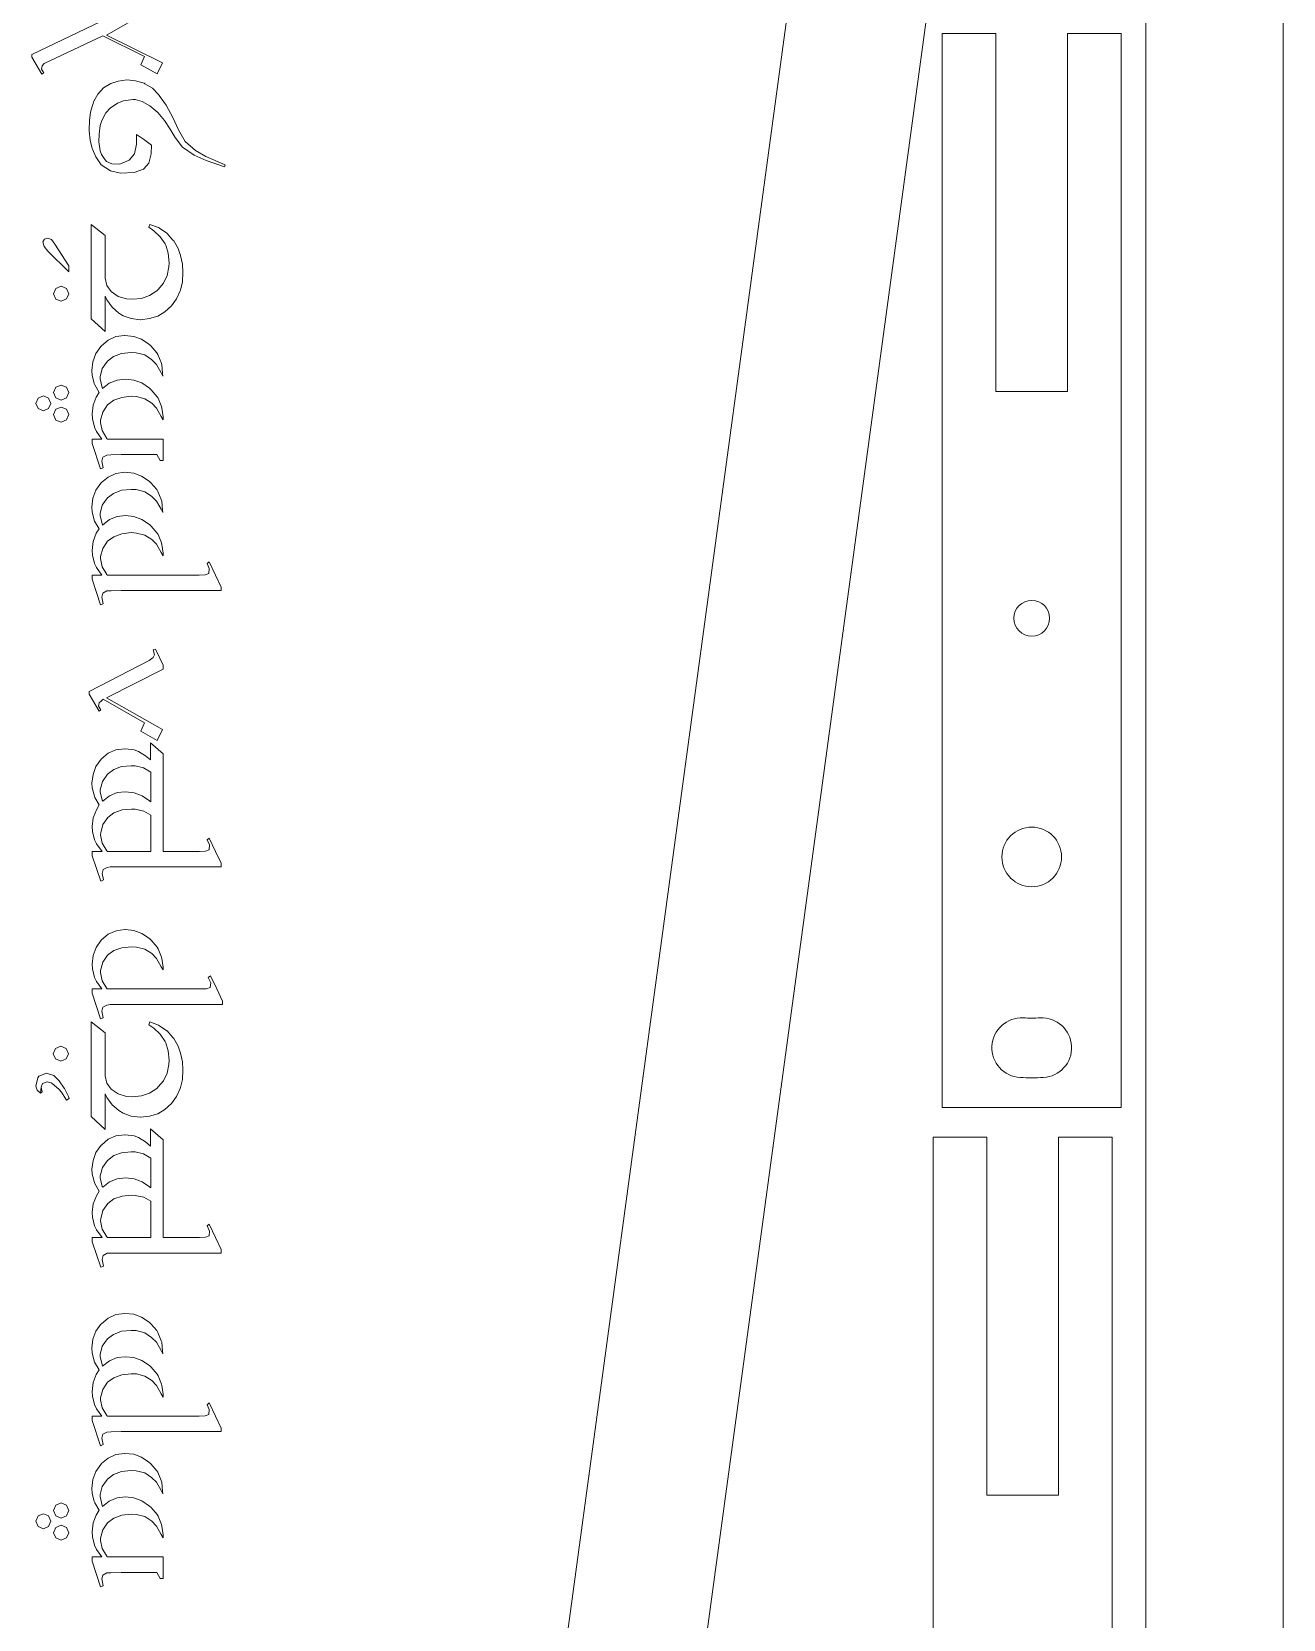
# Model space of a CAD drawing. Header units: inches. Extents: x 10.9 to 61.7, y -4.2 to 41.9.
# Drawn here: x 43.36 to 48.6, y 15.19 to 21.84 of the extents above; entities that cross this region are included whole.
import ezdxf

# ---------------------------------------------------------------- set-up
doc = ezdxf.new("R2010")
doc.units = ezdxf.units.IN
doc.header["$MEASUREMENT"] = 0
doc.layers.add('cut', color=6, linetype='Continuous', lineweight=0)
doc.layers.add('etch', color=1, linetype='Continuous', lineweight=0)

msp = doc.modelspace()

# ---------------------------------------------------------------- linework, layer by layer
at = {"layer": 'cut'}
for p, q in [((48.5979, -0.1158), (48.5979, 32.075)), ((47.659, 30.3091), (44.0697, 3.8206)), ((44.6892, 4.1293), (48.0225, 28.6453)), ((48.0225, 28.6453), (48.0225, 1.244)), ((47.395, 21.8317), (47.17, 21.8317)), ((47.17, 21.8317), (47.17, 17.3317)), ((47.395, 20.3317), (47.395, 21.8317)), ((47.92, 21.8317), (47.695, 21.8317)), ((47.695, 21.8317), (47.695, 20.3317)), ((47.92, 21.8317), (47.92, 17.3317)), ((47.695, 20.3317), (47.395, 20.3317)), ((47.92, 17.3317), (47.17, 17.3317)), ((47.3571, 17.2077), (47.1321, 17.2077)), ((47.1321, 12.7077), (47.1321, 17.2077)), ((47.3571, 15.7077), (47.3571, 17.2077)), ((47.8821, 17.2077), (47.6571, 17.2077)), ((47.6571, 17.2077), (47.6571, 15.7077)), ((47.8821, 12.7077), (47.8821, 17.2077)), ((47.6571, 15.7077), (47.3571, 15.7077))]:
    msp.add_line(p, q, dxfattribs=at)
for centre, radius in [((47.545, 19.3817), 0.075), ((47.545, 18.3817), 0.125)]:
    msp.add_circle(centre, radius, dxfattribs=at)
for centre, radius, start, end in [((47.5031, 17.5828), 0.125, 87, 267), ((47.545, 18.3817), 0.675, 267, 273), ((47.545, 18.3817), 0.675, 267, 273), ((47.5869, 17.5828), 0.125, 273, 93), ((47.545, 18.3817), 0.925, 267, 273)]:
    msp.add_arc(centre, radius, start, end, dxfattribs=at)
at = {"layer": 'etch', "color": 1, "lineweight": 0}
for p, q in [((43.6716, 21.8248), (43.9084, 21.9601)), ((43.6472, 21.8821), (43.3587, 21.743)), ((43.4104, 21.7054), (43.6556, 21.821)), ((43.6556, 21.821), (43.8304, 21.7355)), ((43.9056, 21.7083), (43.6716, 21.8248)), ((43.3587, 21.743), (43.3587, 21.7327)), ((43.3587, 21.7327), (43.401, 21.6613)), ((43.4, 21.6819), (43.4019, 21.696)), ((43.4094, 21.6669), (43.4, 21.6819)), ((43.4019, 21.696), (43.4104, 21.7054)), ((43.8304, 21.7355), (43.8154, 21.7007)), ((43.8154, 21.7007), (43.8831, 21.6622)), ((43.8831, 21.6622), (43.9056, 21.7083)), ((43.401, 21.6613), (43.4094, 21.6669)), ((43.6895, 21.6218), (43.6594, 21.6039)), ((43.7205, 21.6321), (43.6895, 21.6218)), ((43.7562, 21.6368), (43.7205, 21.6321)), ((43.7929, 21.6331), (43.7562, 21.6368)), ((43.8295, 21.6227), (43.7929, 21.6331)), ((43.8323, 21.6209), (43.8295, 21.6227)), ((43.8643, 21.6021), (43.8323, 21.6209)), ((43.618, 21.5485), (43.6068, 21.5118)), ((43.6359, 21.5776), (43.618, 21.5485)), ((43.6594, 21.6039), (43.6359, 21.5776)), ((43.7177, 21.5391), (43.743, 21.5494)), ((43.743, 21.5494), (43.7816, 21.5551)), ((43.7816, 21.5551), (43.791, 21.5551)), ((43.791, 21.5551), (43.821, 21.5466)), ((43.821, 21.5466), (43.853, 21.5288)), ((43.8896, 21.5758), (43.8643, 21.6021)), ((43.8925, 21.572), (43.8896, 21.5758)), ((43.9207, 21.5306), (43.8925, 21.572)), ((43.6049, 21.5024), (43.6002, 21.4667)), ((43.6068, 21.5118), (43.6049, 21.5024)), ((43.6519, 21.4667), (43.6688, 21.4987)), ((43.6688, 21.4987), (43.6867, 21.5184)), ((43.6867, 21.5184), (43.7177, 21.5391)), ((43.853, 21.5288), (43.8859, 21.5006)), ((43.8859, 21.5006), (43.9141, 21.4667)), ((43.9489, 21.4799), (43.9207, 21.5306)), ((43.6002, 21.4667), (43.5993, 21.4263)), ((43.5993, 21.4263), (43.5993, 21.4235)), ((43.5993, 21.4235), (43.603, 21.384)), ((43.6406, 21.4094), (43.6453, 21.4461)), ((43.6453, 21.4461), (43.6519, 21.4667)), ((43.9141, 21.4667), (43.9385, 21.4301)), ((43.9385, 21.4301), (43.9583, 21.3953)), ((43.9733, 21.4273), (43.9489, 21.4799)), ((44.0015, 21.3793), (43.9733, 21.4273)), ((43.603, 21.384), (43.6115, 21.3502)), ((43.6115, 21.3502), (43.6124, 21.3474)), ((43.6124, 21.3474), (43.6274, 21.3145)), ((43.6397, 21.3775), (43.6406, 21.4094)), ((43.6444, 21.3399), (43.6397, 21.3775)), ((43.7975, 21.3671), (43.7891, 21.3276)), ((43.8267, 21.3887), (43.7975, 21.4075)), ((43.7975, 21.4075), (43.7975, 21.3671)), ((43.8605, 21.3634), (43.8267, 21.3887)), ((43.8586, 21.3267), (43.8605, 21.3634)), ((43.9583, 21.3953), (43.9893, 21.3549)), ((43.9893, 21.3549), (44.0381, 21.3211)), ((44.0438, 21.3408), (44.0015, 21.3793)), ((43.6274, 21.3145), (43.6491, 21.2816)), ((43.65, 21.3248), (43.6444, 21.3399)), ((43.6491, 21.2816), (43.6876, 21.2562)), ((43.6613, 21.3079), (43.65, 21.3248)), ((43.6716, 21.2957), (43.6613, 21.3079)), ((43.6942, 21.2854), (43.6716, 21.2957)), ((43.728, 21.2835), (43.6942, 21.2854)), ((43.7665, 21.3013), (43.728, 21.2835)), ((43.7891, 21.3276), (43.7665, 21.3013)), ((43.8267, 21.2628), (43.8483, 21.2882)), ((43.8483, 21.2882), (43.8586, 21.3267)), ((44.0381, 21.3211), (44.0889, 21.2995)), ((44.087, 21.3154), (44.0438, 21.3408)), ((44.1688, 21.2816), (44.087, 21.3154)), ((44.0889, 21.2995), (44.166, 21.2722)), ((44.166, 21.2722), (44.1688, 21.2816)), ((43.6876, 21.2562), (43.7299, 21.2468)), ((43.7299, 21.2468), (43.7872, 21.2487)), ((43.7872, 21.2487), (43.8267, 21.2628)), ((43.6077, 21.0316), (43.6077, 20.636)), ((43.666, 20.9856), (43.6077, 21.0316)), ((43.853, 21.0316), (43.8483, 21.0194)), ((43.8483, 21.0194), (43.8699, 21.0053)), ((43.8887, 21.0185), (43.853, 21.0316)), ((43.8934, 21.0156), (43.8887, 21.0185)), ((43.9244, 20.995), (43.8934, 21.0156)), ((43.4047, 20.9583), (43.4113, 20.9696)), ((43.4104, 20.9386), (43.4047, 20.9583)), ((43.4047, 20.9583), (43.4047, 20.9583)), ((43.4113, 20.9696), (43.4244, 20.9743)), ((43.4113, 20.9696), (43.4113, 20.9696)), ((43.4244, 20.9743), (43.4414, 20.9677)), ((43.4244, 20.9743), (43.4244, 20.9743)), ((43.4244, 20.9743), (43.4244, 20.9743)), ((43.4244, 20.9743), (43.4244, 20.9743)), ((43.4414, 20.9677), (43.4414, 20.9677)), ((43.4414, 20.9677), (43.4555, 20.9489)), ((43.4555, 20.9489), (43.4555, 20.9489)), ((43.4555, 20.9489), (43.5137, 20.8577)), ((43.666, 20.8061), (43.666, 20.9856)), ((43.8699, 21.0053), (43.8962, 20.9799)), ((43.8962, 20.9799), (43.9169, 20.9498)), ((43.9169, 20.9498), (43.9197, 20.9442)), ((43.9254, 20.994), (43.9244, 20.995)), ((43.9498, 20.9658), (43.9254, 20.994)), ((43.9536, 20.9621), (43.9498, 20.9658)), ((43.9714, 20.9301), (43.9536, 20.9621)), ((43.4254, 20.9198), (43.4104, 20.9386)), ((43.4104, 20.9386), (43.4104, 20.9386)), ((43.5137, 20.8324), (43.4254, 20.9198)), ((43.9197, 20.9442), (43.9301, 20.9104)), ((43.9301, 20.9104), (43.9338, 20.8709)), ((43.9817, 20.901), (43.9714, 20.9301)), ((43.9893, 20.8643), (43.9817, 20.901)), ((43.5137, 20.8577), (43.5137, 20.8324)), ((43.9254, 20.8173), (43.9103, 20.7854)), ((43.9329, 20.854), (43.9254, 20.8173)), ((43.9338, 20.8709), (43.9329, 20.854)), ((43.9911, 20.8305), (43.9893, 20.8643)), ((43.9893, 20.791), (43.9911, 20.8305)), ((43.4498, 20.7403), (43.4592, 20.7628)), ((43.4592, 20.7628), (43.4818, 20.7722)), ((43.4592, 20.7628), (43.4592, 20.7628)), ((43.4818, 20.7722), (43.5034, 20.7628)), ((43.4818, 20.7722), (43.4818, 20.7722)), ((43.4818, 20.7722), (43.4818, 20.7722)), ((43.4818, 20.7722), (43.4818, 20.7722)), ((43.5034, 20.7628), (43.5034, 20.7628)), ((43.5034, 20.7628), (43.5137, 20.7403)), ((43.6735, 20.775), (43.666, 20.8061)), ((43.6914, 20.7506), (43.6735, 20.775)), ((43.7205, 20.7299), (43.6914, 20.7506)), ((43.8821, 20.7534), (43.8521, 20.7337)), ((43.8878, 20.7591), (43.8821, 20.7534)), ((43.9103, 20.7854), (43.8878, 20.7591)), ((43.9639, 20.7196), (43.9799, 20.7534)), ((43.9799, 20.7534), (43.9808, 20.7562)), ((43.9808, 20.7562), (43.9893, 20.791)), ((43.4592, 20.7187), (43.4498, 20.7403)), ((43.4498, 20.7403), (43.4498, 20.7403)), ((43.4818, 20.7093), (43.4592, 20.7187)), ((43.4592, 20.7187), (43.4592, 20.7187)), ((43.5034, 20.7196), (43.4818, 20.7093)), ((43.4818, 20.7093), (43.4818, 20.7093)), ((43.5137, 20.7403), (43.5034, 20.7196)), ((43.5034, 20.7196), (43.5034, 20.7196)), ((43.5137, 20.7403), (43.5137, 20.7403)), ((43.666, 20.5824), (43.666, 20.7309)), ((43.666, 20.7309), (43.6735, 20.7149)), ((43.6735, 20.7149), (43.6951, 20.6848)), ((43.6951, 20.6848), (43.7233, 20.6604)), ((43.7553, 20.7196), (43.7205, 20.7299)), ((43.7806, 20.7177), (43.7553, 20.7196)), ((43.8182, 20.7215), (43.7806, 20.7177)), ((43.8521, 20.7337), (43.8182, 20.7215)), ((43.916, 20.6651), (43.9432, 20.6905)), ((43.9432, 20.6905), (43.9639, 20.7196)), ((43.6077, 20.636), (43.666, 20.5824)), ((43.7233, 20.6604), (43.7412, 20.6491)), ((43.7412, 20.6491), (43.775, 20.6369)), ((43.775, 20.6369), (43.8126, 20.6322)), ((43.8126, 20.6322), (43.8145, 20.6322)), ((43.8145, 20.6322), (43.8521, 20.6369)), ((43.8521, 20.6369), (43.8859, 20.6472)), ((43.8859, 20.6472), (43.916, 20.6651)), ((43.7101, 20.5617), (43.6782, 20.5467)), ((43.7468, 20.5664), (43.7101, 20.5617)), ((43.7487, 20.5664), (43.7468, 20.5664)), ((43.7853, 20.5626), (43.7487, 20.5664)), ((43.8182, 20.5504), (43.7853, 20.5626)), ((43.8492, 20.5298), (43.8182, 20.5504)), ((43.6265, 20.4903), (43.6143, 20.4565)), ((43.6481, 20.5204), (43.6265, 20.4903)), ((43.65, 20.5222), (43.6481, 20.5204)), ((43.6782, 20.5467), (43.65, 20.5222)), ((43.7007, 20.4781), (43.7346, 20.4903)), ((43.7346, 20.4903), (43.7741, 20.495)), ((43.7741, 20.495), (43.7957, 20.4931)), ((43.7957, 20.4931), (43.8314, 20.4846)), ((43.8314, 20.4846), (43.8605, 20.4659)), ((43.8577, 20.5222), (43.8492, 20.5298)), ((43.8821, 20.4931), (43.8577, 20.5222)), ((43.8859, 20.4865), (43.8821, 20.4931)), ((43.9009, 20.4527), (43.8859, 20.4865)), ((43.6143, 20.4565), (43.6096, 20.4198)), ((43.6096, 20.4198), (43.6115, 20.4001)), ((43.6453, 20.3935), (43.6538, 20.4283)), ((43.6538, 20.4283), (43.6754, 20.4583)), ((43.6754, 20.4583), (43.7007, 20.4781)), ((43.8605, 20.4659), (43.8803, 20.4452)), ((43.8803, 20.4452), (43.9, 20.4104)), ((43.9028, 20.4452), (43.9009, 20.4527)), ((43.9066, 20.4085), (43.9028, 20.4452)), ((43.4818, 20.3587), (43.4592, 20.3493)), ((43.5034, 20.3493), (43.4818, 20.3587)), ((43.6115, 20.4001), (43.6199, 20.3644)), ((43.6199, 20.3644), (43.6227, 20.3597)), ((43.6227, 20.3597), (43.6415, 20.3277)), ((43.6444, 20.3841), (43.6453, 20.3935)), ((43.6528, 20.3484), (43.6444, 20.3841)), ((43.6829, 20.3662), (43.6547, 20.3437)), ((43.7167, 20.3794), (43.6829, 20.3662)), ((43.7506, 20.3831), (43.7167, 20.3794)), ((43.7863, 20.3794), (43.7506, 20.3831)), ((43.8201, 20.3672), (43.7863, 20.3794)), ((43.8511, 20.3456), (43.8201, 20.3672)), ((43.9, 20.4104), (43.9075, 20.3954)), ((43.9075, 20.3954), (43.9066, 20.4085)), ((43.385, 20.3042), (43.3756, 20.2816)), ((43.4075, 20.3136), (43.385, 20.3042)), ((43.4291, 20.3042), (43.4075, 20.3136)), ((43.4385, 20.2816), (43.4291, 20.3042)), ((43.4592, 20.3493), (43.4498, 20.3268)), ((43.4498, 20.3268), (43.4592, 20.3051)), ((43.4592, 20.3051), (43.4818, 20.2957)), ((43.4818, 20.2957), (43.5034, 20.3051)), ((43.5137, 20.3268), (43.5034, 20.3493)), ((43.5034, 20.3051), (43.5137, 20.3268)), ((43.6284, 20.308), (43.6152, 20.2741)), ((43.6415, 20.3277), (43.6284, 20.308)), ((43.6547, 20.3437), (43.6528, 20.3484)), ((43.6763, 20.2751), (43.7026, 20.2948)), ((43.7026, 20.2948), (43.7355, 20.307)), ((43.7355, 20.307), (43.775, 20.3117)), ((43.775, 20.3117), (43.7966, 20.3108)), ((43.7966, 20.3108), (43.8323, 20.3014)), ((43.8323, 20.3014), (43.8615, 20.2826)), ((43.8586, 20.339), (43.8511, 20.3456)), ((43.8831, 20.3098), (43.8586, 20.339)), ((43.8878, 20.3033), (43.8831, 20.3098)), ((43.9019, 20.2685), (43.8878, 20.3033)), ((43.3756, 20.2816), (43.385, 20.26)), ((43.385, 20.26), (43.4075, 20.2506)), ((43.4075, 20.2506), (43.4291, 20.261)), ((43.4291, 20.261), (43.4385, 20.2816)), ((43.4592, 20.2572), (43.4498, 20.2347)), ((43.4498, 20.2347), (43.4592, 20.2121)), ((43.4818, 20.2666), (43.4592, 20.2572)), ((43.5034, 20.2572), (43.4818, 20.2666)), ((43.5137, 20.2347), (43.5034, 20.2572)), ((43.5034, 20.213), (43.5137, 20.2347)), ((43.6152, 20.2741), (43.6115, 20.2375)), ((43.6115, 20.2375), (43.6124, 20.2168)), ((43.6124, 20.2168), (43.6209, 20.182)), ((43.6462, 20.2112), (43.6556, 20.245)), ((43.6556, 20.245), (43.6763, 20.2751)), ((43.8615, 20.2826), (43.8812, 20.2619)), ((43.8812, 20.2619), (43.9009, 20.2262)), ((43.9009, 20.2262), (43.9084, 20.213)), ((43.9037, 20.2619), (43.9019, 20.2685)), ((43.9084, 20.2253), (43.9037, 20.2619)), ((43.9084, 20.213), (43.9084, 20.2253)), ((43.4592, 20.2121), (43.4818, 20.2036)), ((43.4818, 20.2036), (43.5034, 20.213)), ((43.6209, 20.182), (43.6303, 20.1642)), ((43.6303, 20.1642), (43.6519, 20.1322)), ((43.6462, 20.2018), (43.6462, 20.2112)), ((43.6528, 20.1679), (43.6462, 20.2018)), ((43.6726, 20.135), (43.6528, 20.1679)), ((43.6115, 20.1322), (43.6115, 20.1144)), ((43.6519, 20.1322), (43.6115, 20.1322)), ((43.6115, 20.1144), (43.6462, 20.0072)), ((43.6744, 20.1322), (43.6726, 20.135)), ((43.9084, 20.1322), (43.6744, 20.1322)), ((43.9084, 20.042), (43.9084, 20.1322)), ((43.6519, 20.0392), (43.6566, 20.0561)), ((43.6575, 20.0119), (43.6519, 20.0392)), ((43.6566, 20.0561), (43.6735, 20.0655)), ((43.6735, 20.0655), (43.6895, 20.0664)), ((43.6895, 20.0664), (43.7327, 20.0674)), ((43.7327, 20.0674), (43.8821, 20.0674)), ((43.8821, 20.0674), (43.8962, 20.042)), ((43.8962, 20.042), (43.9084, 20.042)), ((43.6462, 20.0072), (43.6575, 20.0119)), ((43.6782, 19.9734), (43.65, 19.9499)), ((43.7111, 19.9884), (43.6782, 19.9734)), ((43.7477, 19.9931), (43.7111, 19.9884)), ((43.7487, 19.9931), (43.7477, 19.9931)), ((43.7853, 19.9894), (43.7487, 19.9931)), ((43.8182, 19.9772), (43.7853, 19.9894)), ((43.8502, 19.9565), (43.8182, 19.9772)), ((43.8577, 19.949), (43.8502, 19.9565)), ((43.6143, 19.8851), (43.6096, 19.8475)), ((43.6265, 19.9179), (43.6143, 19.8851)), ((43.6481, 19.948), (43.6265, 19.9179)), ((43.65, 19.9499), (43.6481, 19.948)), ((43.6538, 19.8559), (43.6754, 19.886)), ((43.6754, 19.886), (43.7007, 19.9048)), ((43.7007, 19.9048), (43.7346, 19.9179)), ((43.7346, 19.9179), (43.7741, 19.9217)), ((43.7741, 19.9217), (43.7957, 19.9208)), ((43.7957, 19.9208), (43.8314, 19.9114)), ((43.8314, 19.9114), (43.8605, 19.8926)), ((43.8821, 19.9208), (43.8577, 19.949)), ((43.8605, 19.8926), (43.8803, 19.8728)), ((43.8859, 19.9132), (43.8821, 19.9208)), ((43.9009, 19.8785), (43.8859, 19.9132)), ((43.6096, 19.8475), (43.6115, 19.8277)), ((43.6115, 19.8277), (43.6199, 19.793)), ((43.6444, 19.8127), (43.6453, 19.8211)), ((43.6453, 19.8211), (43.6538, 19.8559)), ((43.8803, 19.8728), (43.9, 19.8381)), ((43.9, 19.8381), (43.9075, 19.824)), ((43.9028, 19.8719), (43.9009, 19.8785)), ((43.9066, 19.8362), (43.9028, 19.8719)), ((43.9075, 19.824), (43.9066, 19.8362)), ((43.6199, 19.793), (43.6218, 19.7883)), ((43.6218, 19.7883), (43.6415, 19.7563)), ((43.6415, 19.7563), (43.6284, 19.7375)), ((43.6528, 19.777), (43.6444, 19.8127)), ((43.6547, 19.7723), (43.6528, 19.777)), ((43.6838, 19.7948), (43.6547, 19.7723)), ((43.7167, 19.808), (43.6838, 19.7948)), ((43.7506, 19.8118), (43.7167, 19.808)), ((43.7863, 19.808), (43.7506, 19.8118)), ((43.8201, 19.7958), (43.7863, 19.808)), ((43.8511, 19.7742), (43.8201, 19.7958)), ((43.8586, 19.7676), (43.8511, 19.7742)), ((43.8831, 19.7384), (43.8586, 19.7676)), ((43.6152, 19.7037), (43.6115, 19.6661)), ((43.6284, 19.7375), (43.6152, 19.7037)), ((43.6556, 19.6745), (43.6763, 19.7046)), ((43.6763, 19.7046), (43.7026, 19.7234)), ((43.7026, 19.7234), (43.7355, 19.7356)), ((43.7355, 19.7356), (43.775, 19.7403)), ((43.775, 19.7403), (43.7966, 19.7384)), ((43.7966, 19.7384), (43.8323, 19.73)), ((43.8323, 19.73), (43.8615, 19.7121)), ((43.8615, 19.7121), (43.8812, 19.6915)), ((43.8812, 19.6915), (43.9009, 19.6567)), ((43.8878, 19.7319), (43.8831, 19.7384)), ((43.9019, 19.6971), (43.8878, 19.7319)), ((43.9037, 19.6905), (43.9019, 19.6971)), ((43.9084, 19.6548), (43.9037, 19.6905)), ((43.6115, 19.6661), (43.6124, 19.6463)), ((43.6124, 19.6463), (43.6209, 19.6116)), ((43.6462, 19.6398), (43.6556, 19.6745)), ((43.6462, 19.6313), (43.6462, 19.6398)), ((43.6528, 19.5975), (43.6462, 19.6313)), ((43.9009, 19.6567), (43.9084, 19.6426)), ((43.9084, 19.6426), (43.9084, 19.6548)), ((44.1011, 19.6182), (44.0926, 19.6106)), ((44.1284, 19.5627), (44.1011, 19.6182)), ((43.6115, 19.5627), (43.6115, 19.5448)), ((43.6519, 19.5627), (43.6115, 19.5627)), ((43.6209, 19.6116), (43.6293, 19.5937)), ((43.6293, 19.5937), (43.6519, 19.5627)), ((43.6726, 19.5646), (43.6528, 19.5975)), ((43.6744, 19.5627), (43.6726, 19.5646)), ((44.0598, 19.5627), (43.6744, 19.5627)), ((44.0851, 19.5636), (44.0598, 19.5627)), ((44.1002, 19.5693), (44.0851, 19.5636)), ((44.0926, 19.6106), (44.102, 19.59)), ((44.102, 19.59), (44.1002, 19.5693)), ((44.1519, 19.512), (44.1284, 19.5627)), ((43.6115, 19.5448), (43.6462, 19.4377)), ((43.6519, 19.4706), (43.6566, 19.4866)), ((43.6566, 19.4866), (43.6735, 19.496)), ((43.6735, 19.496), (43.6914, 19.4969)), ((43.6914, 19.4969), (43.7327, 19.4979)), ((43.7327, 19.4979), (44.1519, 19.4979)), ((44.1519, 19.4979), (44.1519, 19.512)), ((43.6462, 19.4377), (43.6575, 19.4424)), ((43.6575, 19.4424), (43.6519, 19.4706)), ((43.8765, 19.2516), (43.8671, 19.2488)), ((43.8671, 19.2488), (43.8718, 19.2291)), ((43.8718, 19.2291), (43.8671, 19.2169)), ((43.9084, 19.1849), (43.8765, 19.2516)), ((43.8502, 19.2046), (43.5983, 19.0749)), ((43.6716, 19.0486), (43.9084, 19.168)), ((43.8671, 19.2169), (43.8502, 19.2046)), ((43.9084, 19.168), (43.9084, 19.1849)), ((43.5983, 19.0749), (43.5983, 19.0637)), ((43.5983, 19.0637), (43.6406, 18.9922)), ((43.6387, 19.0139), (43.6415, 19.027)), ((43.6415, 19.027), (43.65, 19.0364)), ((43.65, 19.0364), (43.6575, 19.0421)), ((43.6575, 19.0421), (43.8304, 18.9434)), ((43.9056, 18.9161), (43.6716, 19.0486)), ((43.6481, 18.9979), (43.6387, 19.0139)), ((43.6406, 18.9922), (43.6481, 18.9979)), ((43.8304, 18.9434), (43.8154, 18.9086)), ((43.8154, 18.9086), (43.8831, 18.8701)), ((43.8831, 18.8701), (43.9056, 18.9161)), ((43.7111, 18.8306), (43.6791, 18.8165)), ((43.7477, 18.8353), (43.7111, 18.8306)), ((43.7496, 18.8353), (43.7477, 18.8353)), ((43.7872, 18.8306), (43.7496, 18.8353)), ((43.8051, 18.824), (43.7872, 18.8306)), ((43.8351, 18.8052), (43.8051, 18.824)), ((43.9084, 18.8137), (43.8558, 18.8597)), ((43.8558, 18.8597), (43.8558, 18.7883)), ((43.6274, 18.7611), (43.6152, 18.7272)), ((43.6491, 18.7911), (43.6274, 18.7611)), ((43.6509, 18.7921), (43.6491, 18.7911)), ((43.6791, 18.8165), (43.6509, 18.7921)), ((43.7017, 18.7479), (43.7346, 18.7601)), ((43.7346, 18.7601), (43.7741, 18.7639)), ((43.7741, 18.7639), (43.791, 18.7639)), ((43.791, 18.7639), (43.8267, 18.7554)), ((43.8267, 18.7554), (43.8568, 18.7376)), ((43.8558, 18.7883), (43.8351, 18.8052)), ((43.9084, 18.4049), (43.9084, 18.8137)), ((43.6152, 18.7272), (43.6105, 18.6906)), ((43.6105, 18.6906), (43.6115, 18.6708)), ((43.6453, 18.6633), (43.6547, 18.6981)), ((43.6547, 18.6981), (43.6763, 18.7282)), ((43.6763, 18.7282), (43.7017, 18.7479)), ((43.8568, 18.7376), (43.8568, 18.6126)), ((43.6115, 18.6708), (43.6209, 18.6361)), ((43.6209, 18.6361), (43.6227, 18.6314)), ((43.6227, 18.6314), (43.6415, 18.5994)), ((43.6453, 18.6549), (43.6453, 18.6633)), ((43.6528, 18.6191), (43.6453, 18.6549)), ((43.6838, 18.6379), (43.6556, 18.6154)), ((43.7167, 18.6511), (43.6838, 18.6379)), ((43.7506, 18.6549), (43.7167, 18.6511)), ((43.7872, 18.6502), (43.7506, 18.6549)), ((43.821, 18.6379), (43.7872, 18.6502)), ((43.8521, 18.6173), (43.821, 18.6379)), ((43.6293, 18.5797), (43.6162, 18.5458)), ((43.6415, 18.5994), (43.6293, 18.5797)), ((43.6556, 18.6154), (43.6528, 18.6191)), ((43.6773, 18.5477), (43.7026, 18.5665)), ((43.7026, 18.5665), (43.7365, 18.5787)), ((43.7365, 18.5787), (43.7759, 18.5825)), ((43.7759, 18.5825), (43.791, 18.5816)), ((43.791, 18.5816), (43.8276, 18.574)), ((43.8276, 18.574), (43.8568, 18.5571)), ((43.8568, 18.6126), (43.8521, 18.6173)), ((43.8568, 18.5571), (43.8568, 18.4049)), ((43.6162, 18.5458), (43.6115, 18.5092)), ((43.6115, 18.5092), (43.6124, 18.4885)), ((43.6124, 18.4885), (43.6218, 18.4537)), ((43.6472, 18.4829), (43.6556, 18.5176)), ((43.6556, 18.5176), (43.6773, 18.5477)), ((43.6218, 18.4537), (43.6303, 18.4368)), ((43.6303, 18.4368), (43.6528, 18.4049)), ((43.6462, 18.4744), (43.6472, 18.4829)), ((43.6528, 18.4396), (43.6462, 18.4744)), ((43.6726, 18.4077), (43.6528, 18.4396)), ((44.102, 18.4603), (44.0936, 18.4528)), ((44.0936, 18.4528), (44.103, 18.4321)), ((44.103, 18.4321), (44.1011, 18.4115)), ((44.1284, 18.4049), (44.102, 18.4603)), ((43.6115, 18.4049), (43.6115, 18.387)), ((43.6528, 18.4049), (43.6115, 18.4049)), ((43.6115, 18.387), (43.6472, 18.2808)), ((43.6754, 18.4049), (43.6726, 18.4077)), ((43.8568, 18.4049), (43.6754, 18.4049)), ((44.0607, 18.4049), (43.9084, 18.4049)), ((44.0861, 18.4058), (44.0607, 18.4049)), ((44.1011, 18.4115), (44.0861, 18.4058)), ((44.1519, 18.3551), (44.1284, 18.4049)), ((44.1519, 18.34), (44.1519, 18.3551)), ((43.6528, 18.3128), (43.6575, 18.3297)), ((43.6585, 18.2855), (43.6528, 18.3128)), ((43.6575, 18.3297), (43.6744, 18.3381)), ((43.6744, 18.3381), (43.6867, 18.34)), ((43.6867, 18.34), (43.7336, 18.34)), ((43.7336, 18.34), (44.1519, 18.34)), ((43.6472, 18.2808), (43.6585, 18.2855)), ((43.6491, 18.0327), (43.6284, 18.0026)), ((43.6509, 18.0346), (43.6491, 18.0327)), ((43.6791, 18.0581), (43.6509, 18.0346)), ((43.712, 18.0722), (43.6791, 18.0581)), ((43.7487, 18.0778), (43.712, 18.0722)), ((43.7506, 18.0778), (43.7487, 18.0778)), ((43.7863, 18.0731), (43.7506, 18.0778)), ((43.8201, 18.0609), (43.7863, 18.0731)), ((43.8511, 18.0402), (43.8201, 18.0609)), ((43.8586, 18.0327), (43.8511, 18.0402)), ((43.8831, 18.0045), (43.8586, 18.0327)), ((43.6152, 17.9688), (43.6115, 17.9322)), ((43.6284, 18.0026), (43.6152, 17.9688)), ((43.6556, 17.9406), (43.6763, 17.9707)), ((43.6763, 17.9707), (43.7017, 17.9895)), ((43.7017, 17.9895), (43.7355, 18.0017)), ((43.7355, 18.0017), (43.775, 18.0055)), ((43.775, 18.0055), (43.7966, 18.0045)), ((43.7966, 18.0045), (43.8323, 17.9951)), ((43.8323, 17.9951), (43.8615, 17.9773)), ((43.8615, 17.9773), (43.8812, 17.9566)), ((43.8812, 17.9566), (43.9009, 17.9218)), ((43.8878, 17.997), (43.8831, 18.0045)), ((43.9019, 17.9622), (43.8878, 17.997)), ((43.9037, 17.9566), (43.9019, 17.9622)), ((43.9084, 17.9199), (43.9037, 17.9566)), ((43.6115, 17.9322), (43.6124, 17.9124)), ((43.6124, 17.9124), (43.6209, 17.8767)), ((43.6462, 17.9058), (43.6556, 17.9406)), ((43.6462, 17.8974), (43.6462, 17.9058)), ((43.6528, 17.8635), (43.6462, 17.8974)), ((43.9009, 17.9218), (43.9084, 17.9087)), ((43.9084, 17.9087), (43.9084, 17.9199)), ((43.6115, 17.8288), (43.6115, 17.8109)), ((43.6519, 17.8288), (43.6115, 17.8288)), ((43.6209, 17.8767), (43.6293, 17.8598)), ((43.6293, 17.8598), (43.6519, 17.8288)), ((43.6726, 17.8307), (43.6528, 17.8635)), ((43.6744, 17.8288), (43.6726, 17.8307)), ((44.0645, 17.8288), (43.6744, 17.8288)), ((44.0898, 17.8288), (44.0645, 17.8288)), ((44.1049, 17.8354), (44.0898, 17.8288)), ((44.1067, 17.8842), (44.0973, 17.8767)), ((44.0973, 17.8767), (44.1077, 17.8551)), ((44.1077, 17.8551), (44.1049, 17.8354)), ((44.1331, 17.8288), (44.1067, 17.8842)), ((44.1566, 17.778), (44.1331, 17.8288)), ((43.6115, 17.8109), (43.6462, 17.7038)), ((43.6566, 17.7527), (43.6735, 17.7611)), ((43.6735, 17.7611), (43.6867, 17.763)), ((43.6867, 17.763), (43.7327, 17.763)), ((43.7327, 17.763), (44.1566, 17.763)), ((44.1566, 17.763), (44.1566, 17.778)), ((43.6077, 17.6906), (43.6077, 17.295)), ((43.666, 17.6446), (43.6077, 17.6906)), ((43.6462, 17.7038), (43.6575, 17.7085)), ((43.6519, 17.7357), (43.6566, 17.7527)), ((43.6575, 17.7085), (43.6519, 17.7357)), ((43.853, 17.6906), (43.8483, 17.6784)), ((43.8887, 17.6775), (43.853, 17.6906)), ((43.666, 17.4651), (43.666, 17.6446)), ((43.8483, 17.6784), (43.8699, 17.6643)), ((43.8699, 17.6643), (43.8962, 17.6389)), ((43.8934, 17.6746), (43.8887, 17.6775)), ((43.9244, 17.654), (43.8934, 17.6746)), ((43.8962, 17.6389), (43.9169, 17.6089)), ((43.9254, 17.653), (43.9244, 17.654)), ((43.9498, 17.6248), (43.9254, 17.653)), ((43.9536, 17.6211), (43.9498, 17.6248)), ((43.4489, 17.5572), (43.4583, 17.5797)), ((43.4583, 17.5356), (43.4489, 17.5572)), ((43.4489, 17.5572), (43.4489, 17.5572)), ((43.4583, 17.5797), (43.4799, 17.5891)), ((43.4583, 17.5797), (43.4583, 17.5797)), ((43.4799, 17.5891), (43.5025, 17.5797)), ((43.4799, 17.5891), (43.4799, 17.5891)), ((43.4799, 17.5891), (43.4799, 17.5891)), ((43.4799, 17.5891), (43.4799, 17.5891)), ((43.5025, 17.5797), (43.5025, 17.5797)), ((43.5025, 17.5797), (43.5119, 17.5572)), ((43.5119, 17.5572), (43.5025, 17.5356)), ((43.5119, 17.5572), (43.5119, 17.5572)), ((43.9169, 17.6089), (43.9197, 17.6032)), ((43.9197, 17.6032), (43.9301, 17.5694)), ((43.9301, 17.5694), (43.9338, 17.5299)), ((43.9714, 17.5891), (43.9536, 17.6211)), ((43.9817, 17.56), (43.9714, 17.5891)), ((43.9893, 17.5233), (43.9817, 17.56)), ((43.4799, 17.5262), (43.4583, 17.5356)), ((43.4583, 17.5356), (43.4583, 17.5356)), ((43.5025, 17.5356), (43.4799, 17.5262)), ((43.4799, 17.5262), (43.4799, 17.5262)), ((43.5025, 17.5356), (43.5025, 17.5356)), ((43.9329, 17.513), (43.9254, 17.4764)), ((43.9338, 17.5299), (43.9329, 17.513)), ((43.9911, 17.4895), (43.9893, 17.5233)), ((43.384, 17.4566), (43.3756, 17.4209)), ((43.3887, 17.4632), (43.384, 17.4566)), ((43.4198, 17.4754), (43.3887, 17.4632)), ((43.3981, 17.4171), (43.4038, 17.4331)), ((43.4038, 17.4331), (43.4226, 17.4397)), ((43.4508, 17.466), (43.4198, 17.4754)), ((43.4226, 17.4397), (43.4404, 17.435)), ((43.4404, 17.435), (43.4442, 17.4331)), ((43.4442, 17.4331), (43.4724, 17.4087)), ((43.4733, 17.4444), (43.4508, 17.466)), ((43.4949, 17.4134), (43.4733, 17.4444)), ((43.6735, 17.4341), (43.666, 17.4651)), ((43.6914, 17.4096), (43.6735, 17.4341)), ((43.9103, 17.4444), (43.8878, 17.4181)), ((43.9254, 17.4764), (43.9103, 17.4444)), ((43.9808, 17.4153), (43.9893, 17.45)), ((43.9893, 17.45), (43.9911, 17.4895)), ((43.3756, 17.4209), (43.3812, 17.4049)), ((43.3812, 17.4049), (43.3953, 17.3918)), ((43.3981, 17.4171), (43.3953, 17.3918)), ((43.3953, 17.3918), (43.3981, 17.4171)), ((43.3953, 17.3918), (43.4019, 17.3983)), ((43.4019, 17.3983), (43.3981, 17.4171)), ((43.4724, 17.4087), (43.4827, 17.3965)), ((43.4827, 17.3965), (43.5043, 17.3626)), ((43.4959, 17.4115), (43.4949, 17.4134)), ((43.5119, 17.3777), (43.4959, 17.4115)), ((43.5043, 17.3626), (43.5147, 17.3692)), ((43.5147, 17.3692), (43.5119, 17.3777)), ((43.666, 17.2405), (43.666, 17.3899)), ((43.666, 17.3899), (43.6735, 17.3739)), ((43.6735, 17.3739), (43.6951, 17.3438)), ((43.7205, 17.3889), (43.6914, 17.4096)), ((43.7553, 17.3786), (43.7205, 17.3889)), ((43.7806, 17.3767), (43.7553, 17.3786)), ((43.8182, 17.3805), (43.7806, 17.3767)), ((43.8521, 17.3927), (43.8182, 17.3805)), ((43.8821, 17.4124), (43.8521, 17.3927)), ((43.8878, 17.4181), (43.8821, 17.4124)), ((43.9432, 17.3495), (43.9639, 17.3786)), ((43.9639, 17.3786), (43.9799, 17.4124)), ((43.9799, 17.4124), (43.9808, 17.4153)), ((43.6077, 17.295), (43.666, 17.2405)), ((43.6951, 17.3438), (43.7233, 17.3194)), ((43.7233, 17.3194), (43.7412, 17.3081)), ((43.7412, 17.3081), (43.775, 17.2959)), ((43.775, 17.2959), (43.8126, 17.2912)), ((43.8126, 17.2912), (43.8145, 17.2912)), ((43.8145, 17.2912), (43.8521, 17.2959)), ((43.8521, 17.2959), (43.8859, 17.3062)), ((43.8859, 17.3062), (43.916, 17.3241)), ((43.916, 17.3241), (43.9432, 17.3495)), ((43.9084, 17.1963), (43.8558, 17.2423)), ((43.8558, 17.2423), (43.8558, 17.1709)), ((43.6491, 17.1737), (43.6274, 17.1437)), ((43.6509, 17.1747), (43.6491, 17.1737)), ((43.6791, 17.1991), (43.6509, 17.1747)), ((43.7111, 17.2132), (43.6791, 17.1991)), ((43.7477, 17.2179), (43.7111, 17.2132)), ((43.7496, 17.2179), (43.7477, 17.2179)), ((43.7872, 17.2132), (43.7496, 17.2179)), ((43.8051, 17.2066), (43.7872, 17.2132)), ((43.8351, 17.1878), (43.8051, 17.2066)), ((43.8558, 17.1709), (43.8351, 17.1878)), ((43.9084, 16.7875), (43.9084, 17.1963)), ((43.6152, 17.1098), (43.6105, 17.0732)), ((43.6274, 17.1437), (43.6152, 17.1098)), ((43.6547, 17.0807), (43.6763, 17.1108)), ((43.6763, 17.1108), (43.7017, 17.1305)), ((43.7017, 17.1305), (43.7346, 17.1427)), ((43.7346, 17.1427), (43.7741, 17.1465)), ((43.7741, 17.1465), (43.791, 17.1465)), ((43.791, 17.1465), (43.8267, 17.138)), ((43.8267, 17.138), (43.8568, 17.1202)), ((43.8568, 17.1202), (43.8568, 16.9952)), ((43.6105, 17.0732), (43.6115, 17.0534)), ((43.6115, 17.0534), (43.6209, 17.0187)), ((43.6453, 17.0459), (43.6547, 17.0807)), ((43.6453, 17.0375), (43.6453, 17.0459)), ((43.6528, 17.0018), (43.6453, 17.0375)), ((43.7167, 17.0337), (43.6838, 17.0205)), ((43.7506, 17.0375), (43.7167, 17.0337)), ((43.7872, 17.0328), (43.7506, 17.0375)), ((43.821, 17.0205), (43.7872, 17.0328)), ((43.6293, 16.9623), (43.6162, 16.9284)), ((43.6209, 17.0187), (43.6227, 17.014)), ((43.6227, 17.014), (43.6415, 16.982)), ((43.6415, 16.982), (43.6293, 16.9623)), ((43.6556, 16.998), (43.6528, 17.0018)), ((43.6838, 17.0205), (43.6556, 16.998)), ((43.7026, 16.9491), (43.7365, 16.9613)), ((43.7365, 16.9613), (43.7759, 16.9651)), ((43.7759, 16.9651), (43.791, 16.9642)), ((43.791, 16.9642), (43.8276, 16.9566)), ((43.8521, 16.9999), (43.821, 17.0205)), ((43.8568, 16.9952), (43.8521, 16.9999)), ((43.6162, 16.9284), (43.6115, 16.8918)), ((43.6115, 16.8918), (43.6124, 16.8721)), ((43.6472, 16.8655), (43.6556, 16.9003)), ((43.6556, 16.9003), (43.6773, 16.9303)), ((43.6773, 16.9303), (43.7026, 16.9491)), ((43.8276, 16.9566), (43.8568, 16.9397)), ((43.8568, 16.9397), (43.8568, 16.7875)), ((43.6124, 16.8721), (43.6218, 16.8363)), ((43.6218, 16.8363), (43.6303, 16.8194)), ((43.6462, 16.857), (43.6472, 16.8655)), ((43.6528, 16.8223), (43.6462, 16.857)), ((44.102, 16.8429), (44.0936, 16.8363)), ((44.0936, 16.8363), (44.103, 16.8147)), ((44.1284, 16.7875), (44.102, 16.8429)), ((43.6115, 16.7875), (43.6115, 16.7696)), ((43.6528, 16.7875), (43.6115, 16.7875)), ((43.6115, 16.7696), (43.6472, 16.6634)), ((43.6303, 16.8194), (43.6528, 16.7875)), ((43.6726, 16.7903), (43.6528, 16.8223)), ((43.6754, 16.7875), (43.6726, 16.7903)), ((43.8568, 16.7875), (43.6754, 16.7875)), ((44.0607, 16.7875), (43.9084, 16.7875)), ((44.0861, 16.7884), (44.0607, 16.7875)), ((44.1011, 16.7941), (44.0861, 16.7884)), ((44.103, 16.8147), (44.1011, 16.7941)), ((44.1519, 16.7377), (44.1284, 16.7875)), ((43.6528, 16.6954), (43.6575, 16.7123)), ((43.6585, 16.6681), (43.6528, 16.6954)), ((43.6575, 16.7123), (43.6744, 16.7217)), ((43.6744, 16.7217), (43.6867, 16.7226)), ((43.6867, 16.7226), (43.7336, 16.7226)), ((43.7336, 16.7226), (44.1519, 16.7226)), ((44.1519, 16.7226), (44.1519, 16.7377)), ((43.6472, 16.6634), (43.6585, 16.6681)), ((43.65, 16.4266), (43.6481, 16.4247)), ((43.6782, 16.4501), (43.65, 16.4266)), ((43.7111, 16.4651), (43.6782, 16.4501)), ((43.7477, 16.4698), (43.7111, 16.4651)), ((43.7487, 16.4698), (43.7477, 16.4698)), ((43.7853, 16.4661), (43.7487, 16.4698)), ((43.8182, 16.4538), (43.7853, 16.4661)), ((43.8502, 16.4332), (43.8182, 16.4538)), ((43.8577, 16.4266), (43.8502, 16.4332)), ((43.8821, 16.3975), (43.8577, 16.4266)), ((43.6143, 16.3617), (43.6096, 16.3242)), ((43.6265, 16.3946), (43.6143, 16.3617)), ((43.6481, 16.4247), (43.6265, 16.3946)), ((43.6538, 16.3326), (43.6754, 16.3627)), ((43.6754, 16.3627), (43.7007, 16.3815)), ((43.7007, 16.3815), (43.7346, 16.3946)), ((43.7346, 16.3946), (43.7741, 16.3984)), ((43.7741, 16.3984), (43.7957, 16.3975)), ((43.7957, 16.3975), (43.8314, 16.3881)), ((43.8314, 16.3881), (43.8605, 16.3693)), ((43.8605, 16.3693), (43.8803, 16.3495)), ((43.8859, 16.3899), (43.8821, 16.3975)), ((43.9009, 16.3552), (43.8859, 16.3899)), ((43.6096, 16.3242), (43.6115, 16.3044)), ((43.6115, 16.3044), (43.6199, 16.2696)), ((43.6444, 16.2894), (43.6453, 16.2978)), ((43.6453, 16.2978), (43.6538, 16.3326)), ((43.8803, 16.3495), (43.9, 16.3148)), ((43.9, 16.3148), (43.9075, 16.3007)), ((43.9028, 16.3486), (43.9009, 16.3552)), ((43.9066, 16.3129), (43.9028, 16.3486)), ((43.9075, 16.3007), (43.9066, 16.3129)), ((43.6199, 16.2696), (43.6218, 16.265)), ((43.6218, 16.265), (43.6415, 16.233)), ((43.6415, 16.233), (43.6284, 16.2142)), ((43.6528, 16.2537), (43.6444, 16.2894)), ((43.6547, 16.249), (43.6528, 16.2537)), ((43.6838, 16.2715), (43.6547, 16.249)), ((43.7167, 16.2847), (43.6838, 16.2715)), ((43.7506, 16.2884), (43.7167, 16.2847)), ((43.7863, 16.2847), (43.7506, 16.2884)), ((43.8201, 16.2725), (43.7863, 16.2847)), ((43.8511, 16.2509), (43.8201, 16.2725)), ((43.8586, 16.2443), (43.8511, 16.2509)), ((43.8831, 16.2151), (43.8586, 16.2443)), ((43.6152, 16.1804), (43.6115, 16.1428)), ((43.6284, 16.2142), (43.6152, 16.1804)), ((43.6556, 16.1512), (43.6763, 16.1813)), ((43.6763, 16.1813), (43.7026, 16.2001)), ((43.7026, 16.2001), (43.7355, 16.2123)), ((43.7355, 16.2123), (43.775, 16.217)), ((43.775, 16.217), (43.7966, 16.2161)), ((43.7966, 16.2161), (43.8323, 16.2067)), ((43.8323, 16.2067), (43.8615, 16.1888)), ((43.8615, 16.1888), (43.8812, 16.1682)), ((43.8812, 16.1682), (43.9009, 16.1334)), ((43.8878, 16.2086), (43.8831, 16.2151)), ((43.9019, 16.1738), (43.8878, 16.2086)), ((43.9037, 16.1672), (43.9019, 16.1738)), ((43.9084, 16.1315), (43.9037, 16.1672)), ((43.6115, 16.1428), (43.6124, 16.123)), ((43.6124, 16.123), (43.6209, 16.0883)), ((43.6462, 16.1165), (43.6556, 16.1512)), ((43.6462, 16.108), (43.6462, 16.1165)), ((43.6528, 16.0742), (43.6462, 16.108)), ((43.9009, 16.1334), (43.9084, 16.1193)), ((43.9084, 16.1193), (43.9084, 16.1315)), ((44.1011, 16.0948), (44.0926, 16.0873)), ((44.1284, 16.0394), (44.1011, 16.0948)), ((43.6115, 16.0394), (43.6115, 16.0215)), ((43.6519, 16.0394), (43.6115, 16.0394)), ((43.6209, 16.0883), (43.6293, 16.0704)), ((43.6293, 16.0704), (43.6519, 16.0394)), ((43.6726, 16.0413), (43.6528, 16.0742)), ((43.6744, 16.0394), (43.6726, 16.0413)), ((44.0598, 16.0394), (43.6744, 16.0394)), ((44.0851, 16.0403), (44.0598, 16.0394)), ((44.1002, 16.046), (44.0851, 16.0403)), ((44.0926, 16.0873), (44.102, 16.0667)), ((44.102, 16.0667), (44.1002, 16.046)), ((44.1519, 15.9886), (44.1284, 16.0394)), ((43.6115, 16.0215), (43.6462, 15.9144)), ((43.6519, 15.9473), (43.6566, 15.9633)), ((43.6566, 15.9633), (43.6735, 15.9727)), ((43.6735, 15.9727), (43.6914, 15.9736)), ((43.6914, 15.9736), (43.7327, 15.9746)), ((43.7327, 15.9746), (44.1519, 15.9746)), ((44.1519, 15.9746), (44.1519, 15.9886)), ((43.6462, 15.9144), (43.6575, 15.92)), ((43.6575, 15.92), (43.6519, 15.9473)), ((43.6481, 15.8373), (43.6265, 15.8073)), ((43.65, 15.8402), (43.6481, 15.8373)), ((43.6782, 15.8637), (43.65, 15.8402)), ((43.7101, 15.8787), (43.6782, 15.8637)), ((43.7468, 15.8834), (43.7101, 15.8787)), ((43.7487, 15.8834), (43.7468, 15.8834)), ((43.7853, 15.8796), (43.7487, 15.8834)), ((43.8182, 15.8674), (43.7853, 15.8796)), ((43.8492, 15.8467), (43.8182, 15.8674)), ((43.8577, 15.8392), (43.8492, 15.8467)), ((43.8821, 15.8101), (43.8577, 15.8392)), ((43.6143, 15.7744), (43.6096, 15.7368)), ((43.6265, 15.8073), (43.6143, 15.7744)), ((43.6538, 15.7452), (43.6754, 15.7753)), ((43.6754, 15.7753), (43.7007, 15.7951)), ((43.7007, 15.7951), (43.7346, 15.8073)), ((43.7346, 15.8073), (43.7741, 15.812)), ((43.7741, 15.812), (43.7957, 15.8101)), ((43.7957, 15.8101), (43.8314, 15.8016)), ((43.8314, 15.8016), (43.8605, 15.7828)), ((43.8605, 15.7828), (43.8803, 15.7622)), ((43.8803, 15.7622), (43.9, 15.7274)), ((43.8859, 15.8044), (43.8821, 15.8101)), ((43.9009, 15.7697), (43.8859, 15.8044)), ((43.9028, 15.7622), (43.9009, 15.7697)), ((43.9066, 15.7255), (43.9028, 15.7622)), ((43.6096, 15.7368), (43.6115, 15.717)), ((43.6115, 15.717), (43.6199, 15.6813)), ((43.6444, 15.702), (43.6453, 15.7105)), ((43.6528, 15.6654), (43.6444, 15.702)), ((43.6453, 15.7105), (43.6538, 15.7452)), ((43.7167, 15.6964), (43.6829, 15.6832)), ((43.7506, 15.7011), (43.7167, 15.6964)), ((43.7863, 15.6964), (43.7506, 15.7011)), ((43.8201, 15.6842), (43.7863, 15.6964)), ((43.9, 15.7274), (43.9075, 15.7133)), ((43.9075, 15.7133), (43.9066, 15.7255)), ((43.4075, 15.6306), (43.385, 15.6212)), ((43.4291, 15.6212), (43.4075, 15.6306)), ((43.4592, 15.6663), (43.4498, 15.6437)), ((43.4498, 15.6437), (43.4592, 15.6221)), ((43.4818, 15.6757), (43.4592, 15.6663)), ((43.5034, 15.6663), (43.4818, 15.6757)), ((43.5137, 15.6437), (43.5034, 15.6663)), ((43.5034, 15.6221), (43.5137, 15.6437)), ((43.6199, 15.6813), (43.6227, 15.6766)), ((43.6227, 15.6766), (43.6415, 15.6447)), ((43.6415, 15.6447), (43.6284, 15.6249)), ((43.6547, 15.6607), (43.6528, 15.6654)), ((43.6829, 15.6832), (43.6547, 15.6607)), ((43.7355, 15.624), (43.775, 15.6287)), ((43.775, 15.6287), (43.7966, 15.6278)), ((43.8511, 15.6625), (43.8201, 15.6842)), ((43.8586, 15.656), (43.8511, 15.6625)), ((43.8831, 15.6268), (43.8586, 15.656)), ((43.385, 15.6212), (43.3756, 15.5986)), ((43.3756, 15.5986), (43.385, 15.577)), ((43.385, 15.577), (43.4075, 15.5676)), ((43.4075, 15.5676), (43.4291, 15.577)), ((43.4385, 15.5986), (43.4291, 15.6212)), ((43.4291, 15.577), (43.4385, 15.5986)), ((43.4592, 15.5733), (43.4498, 15.5507)), ((43.4592, 15.6221), (43.4818, 15.6118)), ((43.4818, 15.5827), (43.4592, 15.5733)), ((43.4818, 15.6118), (43.5034, 15.6221)), ((43.5034, 15.5733), (43.4818, 15.5827)), ((43.5137, 15.5507), (43.5034, 15.5733)), ((43.6152, 15.5921), (43.6115, 15.5545)), ((43.6284, 15.6249), (43.6152, 15.5921)), ((43.6462, 15.5281), (43.6556, 15.5629)), ((43.6556, 15.5629), (43.6763, 15.593)), ((43.6763, 15.593), (43.7026, 15.6118)), ((43.7026, 15.6118), (43.7355, 15.624)), ((43.7966, 15.6278), (43.8323, 15.6184)), ((43.8323, 15.6184), (43.8615, 15.5996)), ((43.8615, 15.5996), (43.8812, 15.5789)), ((43.8812, 15.5789), (43.9009, 15.5441)), ((43.8878, 15.6202), (43.8831, 15.6268)), ((43.9019, 15.5855), (43.8878, 15.6202)), ((43.9037, 15.5789), (43.9019, 15.5855)), ((43.9084, 15.5422), (43.9037, 15.5789)), ((43.4498, 15.5507), (43.4592, 15.5291)), ((43.4592, 15.5291), (43.4818, 15.5197)), ((43.4818, 15.5197), (43.5034, 15.5291)), ((43.5034, 15.5291), (43.5137, 15.5507)), ((43.6115, 15.5545), (43.6124, 15.5338)), ((43.6124, 15.5338), (43.6209, 15.499)), ((43.6209, 15.499), (43.6303, 15.4812)), ((43.6462, 15.5188), (43.6462, 15.5281)), ((43.6528, 15.4849), (43.6462, 15.5188)), ((43.9009, 15.5441), (43.9084, 15.53)), ((43.9084, 15.53), (43.9084, 15.5422)), ((43.6115, 15.4492), (43.6115, 15.4313)), ((43.6519, 15.4492), (43.6115, 15.4492)), ((43.6115, 15.4313), (43.6462, 15.3242)), ((43.6303, 15.4812), (43.6519, 15.4492)), ((43.6726, 15.452), (43.6528, 15.4849)), ((43.6744, 15.4492), (43.6726, 15.452)), ((43.9084, 15.4492), (43.6744, 15.4492)), ((43.9084, 15.359), (43.9084, 15.4492)), ((43.6519, 15.3571), (43.6566, 15.3731)), ((43.6566, 15.3731), (43.6735, 15.3825)), ((43.6735, 15.3825), (43.6895, 15.3834)), ((43.6895, 15.3834), (43.7327, 15.3844)), ((43.7327, 15.3844), (43.8821, 15.3844)), ((43.8821, 15.3844), (43.8962, 15.359)), ((43.6462, 15.3242), (43.6575, 15.3289)), ((43.6575, 15.3289), (43.6519, 15.3571)), ((43.8962, 15.359), (43.9084, 15.359))]:
    msp.add_line(p, q, dxfattribs=at)

doc.saveas('drawing.dxf')
